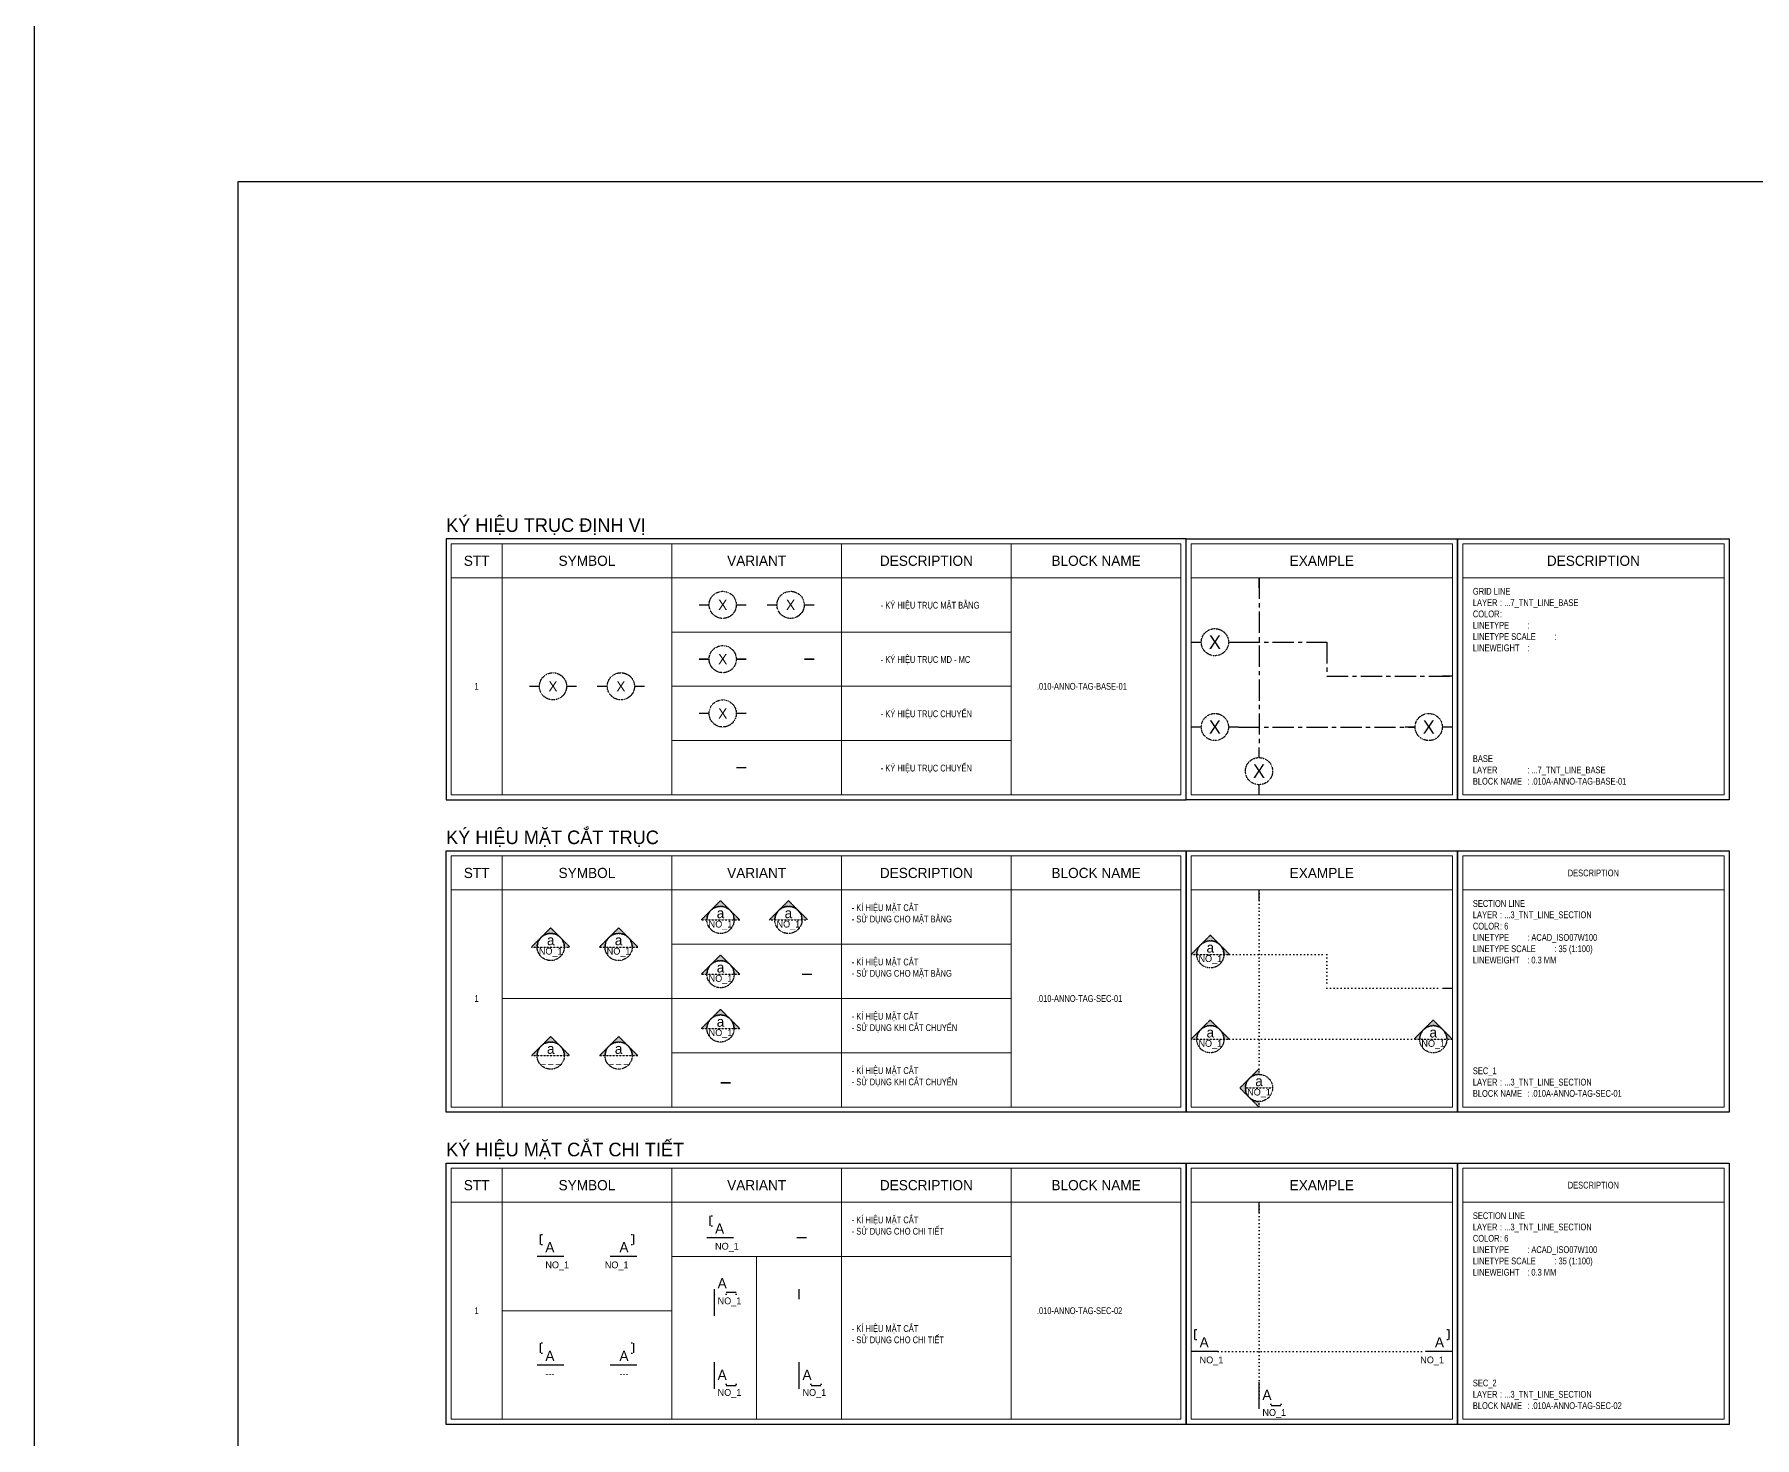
# Model space of a CAD drawing. Header units: millimetres. Extents: x 21129 to 2803301, y -510327 to 166837.
# Drawn here: x 218892 to 269570, y -336979 to -295629 of the extents above; entities that cross this region are included whole.
import ezdxf
from ezdxf.enums import TextEntityAlignment as Align

# ---------------------------------------------------------------- set-up
doc = ezdxf.new("R2010")
doc.units = ezdxf.units.MM
doc.linetypes.add('ACAD_ISO07W100', pattern=[3, 0, -3])
doc.linetypes.add('CENTER', pattern=[2, 1.25, -0.25, 0.25, -0.25])
for name, color, linetype in [('....01_TNT_A_DRAWING', 7, 'Continuous'), ('....06_TNT_A_SECTION-LINE', 6, 'ACAD_ISO07W100'), ('....07_TNT_A_BASE', 177, 'CENTER'), ('....20_TNT_N_TEXT', 9, 'Continuous'), ('....24_TNT_N_ANNOTATE', 14, 'Continuous')]:
    doc.layers.add(name, color=color, linetype=linetype)
doc.layers.add('....03_TNT_A_THIN', color=251, linetype='Continuous', lineweight=13, transparency=0.5)
doc.styles.add('.TNT_A_TXT_1_MAIN', font='')
doc.styles.add('.TNT_A_TXT_2_SUB', font='UNI Alter Gothic (H).ttf')
doc.styles.add('.TNT_A_TXT_3_NOTE', font='uromans.shx', dxfattribs={"width": 0.8})
doc.styles.get('.TNT_A_TXT_1_MAIN').set_extended_font_data('UNI HelvetIns (H)')

# ---------------------------------------------------------------- blocks, each defined once
blk = doc.blocks.new('.TNT_KHUNG LAYOUT_2')
at = {"color": 250}
blk.add_lwpolyline([(0, 327), (450, 327), (450, 0), (0, 0)], close=True, dxfattribs=at)
at = {"color": 14}
blk.add_lwpolyline([(15, 312), (435, 312), (435, 15), (15, 15)], close=True, dxfattribs=at)
blk = doc.blocks.new('*U514')
at = {"linetype": 'ByBlock'}
h = blk.add_hatch(color=14, dxfattribs=at)
edge = h.paths.add_edge_path()
edge.add_line((4, 0), (5.66, 0))
edge.add_line((5.66, 0), (0, 5.66))
edge.add_line((0, 5.66), (-5.66, 0))
edge.add_line((-5.66, 0), (-4, 0))
edge.add_arc((0, 0), 4, 0, 180, ccw=False)
h.dxf.unprotected_set("ltscale", 0)
h = blk.add_hatch(color=14, dxfattribs=at)
edge = h.paths.add_edge_path()
edge.add_line((24, 0), (25.67, 0))
edge.add_line((25.67, 0), (20.01, 5.66))
edge.add_line((20.01, 5.66), (14.35, 0))
edge.add_line((14.35, 0), (16, 0))
edge.add_arc((20, 0), 4, 0, 180, ccw=False)
h.dxf.unprotected_set("ltscale", 0)
at = {"color": 14, "linetype": 'ByBlock'}
for p, q in [((-4, 0), (4, 0)), ((16, 0), (24, 0))]:
    blk.add_line(p, q, dxfattribs=at).dxf.unprotected_set("ltscale", 0)
for points in [[(4, 0), (5.66, 0), (0, 5.66), (-5.66, 0), (-4, 0, -1)], [(24, 0), (25.67, 0), (20.01, 5.66), (14.35, 0), (16, 0, -1)]]:
    blk.add_lwpolyline(points, format="xyb", close=True, dxfattribs=at).dxf.unprotected_set("ltscale", 0)
for centre in [(0, 0), (20, 0)]:
    blk.add_circle(centre, 4, dxfattribs=at).dxf.unprotected_set("ltscale", 0)
at = {"color": 9, "style": '.TNT_A_TXT_2_SUB', "flags": 8}
for tag, height, p in [('SEC_1', 3, (0, 2)), ('SEC_2', 3, (20, 2)), ('NO_1', 2, (0, -1.5)), ('NO_2', 2, (20, -1.5))]:
    blk.add_attdef(tag, text='', height=height, dxfattribs=at).set_placement(p, align=Align.MIDDLE)
blk = doc.blocks.new('*U515')
at = {"linetype": 'ByBlock'}
h = blk.add_hatch(color=14, dxfattribs=at)
edge = h.paths.add_edge_path()
edge.add_line((4, 0), (5.66, 0))
edge.add_line((5.66, 0), (0, 5.66))
edge.add_line((0, 5.66), (-5.66, 0))
edge.add_line((-5.66, 0), (-4, 0))
edge.add_arc((0, 0), 4, 0, 180, ccw=False)
h.dxf.unprotected_set("ltscale", 0)
at = {"color": 14, "linetype": 'ByBlock'}
blk.add_line((-4, 0), (4, 0), dxfattribs=at).dxf.unprotected_set("ltscale", 0)
blk.add_lwpolyline([(4, 0), (5.66, 0), (0, 5.66), (-5.66, 0), (-4, 0, -1)], format="xyb", close=True, dxfattribs=at).dxf.unprotected_set("ltscale", 0)
at = {"color": 14, "linetype": 'ByBlock', "const_width": 0.4}
blk.add_lwpolyline([(24, 0), (27, 0)], dxfattribs=at).dxf.unprotected_set("ltscale", 0)
at = {"color": 14, "linetype": 'ByBlock'}
blk.add_circle((0, 0), 4, dxfattribs=at).dxf.unprotected_set("ltscale", 0)
at = {"color": 9, "style": '.TNT_A_TXT_2_SUB', "flags": 8}
for tag, height, p in [('SEC_1', 3, (0, 2)), ('NO_1', 2, (0, -1.5))]:
    blk.add_attdef(tag, text='', height=height, dxfattribs=at).set_placement(p, align=Align.MIDDLE)
blk = doc.blocks.new('*U516')
at = {"linetype": 'ByBlock'}
h = blk.add_hatch(color=14, dxfattribs=at)
edge = h.paths.add_edge_path()
edge.add_line((4, 0), (5.66, 0))
edge.add_line((5.66, 0), (0, 5.66))
edge.add_line((0, 5.66), (-5.66, 0))
edge.add_line((-5.66, 0), (-4, 0))
edge.add_arc((0, 0), 4, 0, 180, ccw=False)
h.dxf.unprotected_set("ltscale", 0)
at = {"color": 14, "linetype": 'ByBlock'}
blk.add_line((-4, 0), (4, 0), dxfattribs=at).dxf.unprotected_set("ltscale", 0)
blk.add_lwpolyline([(4, 0), (5.66, 0), (0, 5.66), (-5.66, 0), (-4, 0, -1)], format="xyb", close=True, dxfattribs=at).dxf.unprotected_set("ltscale", 0)
blk.add_circle((0, 0), 4, dxfattribs=at).dxf.unprotected_set("ltscale", 0)
at = {"color": 9, "style": '.TNT_A_TXT_2_SUB', "flags": 8}
for tag, height, p in [('SEC_1', 3, (0, 2)), ('NO_1', 2, (0, -1.5))]:
    blk.add_attdef(tag, text='', height=height, dxfattribs=at).set_placement(p, align=Align.MIDDLE)
blk = doc.blocks.new('*U517')
at = {"color": 14, "linetype": 'ByBlock', "const_width": 0.4}
blk.add_lwpolyline([(0, 0), (3, 0)], dxfattribs=at).dxf.unprotected_set("ltscale", 0)
blk = doc.blocks.new('*U521')
at = {"linetype": 'ByBlock'}
h = blk.add_hatch(color=14, dxfattribs=at)
edge = h.paths.add_edge_path()
edge.add_line((4, 0), (5.66, 0))
edge.add_line((5.66, 0), (0, 5.66))
edge.add_line((0, 5.66), (-5.66, 0))
edge.add_line((-5.66, 0), (-4, 0))
edge.add_arc((0, 0), 4, 0, 180, ccw=False)
h.dxf.unprotected_set("ltscale", 0)
h = blk.add_hatch(color=14, dxfattribs=at)
edge = h.paths.add_edge_path()
edge.add_line((69.68, 0), (71.35, 0))
edge.add_line((71.35, 0), (65.69, 5.66))
edge.add_line((65.69, 5.66), (60.03, 0))
edge.add_line((60.03, 0), (61.68, 0))
edge.add_arc((65.68, 0), 4, 0, 180, ccw=False)
h.dxf.unprotected_set("ltscale", 0)
at = {"color": 14, "linetype": 'ByBlock'}
for p, q in [((-4, 0), (4, 0)), ((61.68, 0), (69.68, 0))]:
    blk.add_line(p, q, dxfattribs=at).dxf.unprotected_set("ltscale", 0)
for points in [[(4, 0), (5.66, 0), (0, 5.66), (-5.66, 0), (-4, 0, -1)], [(69.68, 0), (71.35, 0), (65.69, 5.66), (60.03, 0), (61.68, 0, -1)]]:
    blk.add_lwpolyline(points, format="xyb", close=True, dxfattribs=at).dxf.unprotected_set("ltscale", 0)
for centre in [(0, 0), (65.68, 0)]:
    blk.add_circle(centre, 4, dxfattribs=at).dxf.unprotected_set("ltscale", 0)
at = {"color": 9, "style": '.TNT_A_TXT_2_SUB', "flags": 8}
for tag, height, p in [('SEC_1', 3, (0, 2)), ('SEC_2', 3, (65.68, 2)), ('NO_1', 2, (0, -1.5)), ('NO_2', 2, (65.68, -1.5))]:
    blk.add_attdef(tag, text='', height=height, dxfattribs=at).set_placement(p, align=Align.MIDDLE)
blk = doc.blocks.new('*U519')
at = {"linetype": 'ByBlock'}
h = blk.add_hatch(color=14, dxfattribs=at)
edge = h.paths.add_edge_path()
edge.add_line((4, 0), (5.66, 0))
edge.add_line((5.66, 0), (0, 5.66))
edge.add_line((0, 5.66), (-5.66, 0))
edge.add_line((-5.66, 0), (-4, 0))
edge.add_arc((0, 0), 4, 0, 180, ccw=False)
h.dxf.unprotected_set("ltscale", 0)
at = {"color": 14, "linetype": 'ByBlock'}
blk.add_line((-4, 0), (4, 0), dxfattribs=at).dxf.unprotected_set("ltscale", 0)
blk.add_lwpolyline([(4, 0), (5.66, 0), (0, 5.66), (-5.66, 0), (-4, 0, -1)], format="xyb", close=True, dxfattribs=at).dxf.unprotected_set("ltscale", 0)
blk.add_circle((0, 0), 4, dxfattribs=at).dxf.unprotected_set("ltscale", 0)
at = {"color": 9, "style": '.TNT_A_TXT_2_SUB', "flags": 8}
for tag, height, p in [('SEC_1', 3, (0, 2)), ('NO_1', 2, (0, -1.5))]:
    blk.add_attdef(tag, text='', height=height, dxfattribs=at).set_placement(p, align=Align.MIDDLE)
blk = doc.blocks.new('*U520')
at = {"color": 14, "linetype": 'ByBlock', "const_width": 0.4}
blk.add_lwpolyline([(0, 0), (3, 0)], dxfattribs=at).dxf.unprotected_set("ltscale", 0)
blk = doc.blocks.new('*U518')
at = {"linetype": 'ByBlock'}
h = blk.add_hatch(color=14, dxfattribs=at)
edge = h.paths.add_edge_path()
edge.add_line((0, 4), (0, 5.66))
edge.add_line((0, 5.66), (-5.66, 0))
edge.add_line((-5.66, 0), (0, -5.66))
edge.add_line((0, -5.66), (0, -4))
edge.add_arc((0, 0), 4, 90, 270, ccw=False)
h.dxf.unprotected_set("ltscale", 0)
at = {"color": 14, "linetype": 'ByBlock'}
blk.add_line((-4, 0), (4, 0), dxfattribs=at).dxf.unprotected_set("ltscale", 0)
at = {"color": 14, "linetype": 'ByBlock', "const_width": 0.4}
blk.add_lwpolyline([(0, 55.34), (0, 58.34)], dxfattribs=at).dxf.unprotected_set("ltscale", 0)
at = {"color": 14, "linetype": 'ByBlock'}
blk.add_lwpolyline([(0, 4), (0, 5.66), (-5.66, 0), (0, -5.66), (0, -4, -1)], format="xyb", close=True, dxfattribs=at).dxf.unprotected_set("ltscale", 0)
blk.add_circle((0, 0), 4, dxfattribs=at).dxf.unprotected_set("ltscale", 0)
at = {"color": 9, "style": '.TNT_A_TXT_2_SUB', "flags": 8}
for tag, height, p in [('SEC_1', 3, (0, 2)), ('NO_1', 2, (0, -1.5))]:
    blk.add_attdef(tag, text='', height=height, dxfattribs=at).set_placement(p, align=Align.MIDDLE)
blk = doc.blocks.new('*U510')
at = {"color": 14, "linetype": 'ByBlock', "const_width": 0.4}
for points in [[(0, 54), (0, 57)], [(0, 4), (0, 7)], [(0, -7), (0, -4)]]:
    blk.add_lwpolyline(points, dxfattribs=at).dxf.unprotected_set("ltscale", 0)
at = {"color": 14, "linetype": 'ByBlock'}
blk.add_circle((0, 0), 4, dxfattribs=at).dxf.unprotected_set("ltscale", 0)
at = {"color": 9, "style": '.TNT_A_TXT_2_SUB', "flags": 8}
blk.add_attdef('010_BASE_1', text='', height=4, dxfattribs=at).set_placement((0, 0), align=Align.MIDDLE_CENTER)
blk = doc.blocks.new('*U511')
at = {"color": 14, "linetype": 'ByBlock', "const_width": 0.4}
for points in [[(-7, 0), (-4, 0)], [(4, 0), (7, 0)], [(56, 0), (59, 0)], [(67, 0), (70, 0)]]:
    blk.add_lwpolyline(points, dxfattribs=at).dxf.unprotected_set("ltscale", 0)
at = {"color": 14, "linetype": 'ByBlock'}
for centre in [(0, 0), (63, 0)]:
    blk.add_circle(centre, 4, dxfattribs=at).dxf.unprotected_set("ltscale", 0)
at = {"color": 9, "style": '.TNT_A_TXT_2_SUB', "flags": 8}
for tag, p in [('010_BASE_1', (0, 0)), ('010_BASE_2', (63, 0))]:
    blk.add_attdef(tag, text='', height=4, dxfattribs=at).set_placement(p, align=Align.MIDDLE_CENTER)
blk = doc.blocks.new('*U512')
at = {"color": 14, "linetype": 'ByBlock', "const_width": 0.4}
for points in [[(-7, 0), (-4, 0)], [(4, 0), (7, 0)]]:
    blk.add_lwpolyline(points, dxfattribs=at).dxf.unprotected_set("ltscale", 0)
at = {"color": 14, "linetype": 'ByBlock'}
blk.add_circle((0, 0), 4, dxfattribs=at).dxf.unprotected_set("ltscale", 0)
at = {"color": 9, "style": '.TNT_A_TXT_2_SUB', "flags": 8}
blk.add_attdef('010_BASE_1', text='', height=4, dxfattribs=at).set_placement((0, 0), align=Align.MIDDLE_CENTER)
blk = doc.blocks.new('*U513')
at = {"color": 14, "linetype": 'ByBlock', "const_width": 0.4}
blk.add_lwpolyline([(4, 0), (7, 0)], dxfattribs=at).dxf.unprotected_set("ltscale", 0)
blk = doc.blocks.new('*U509')
at = {"color": 14, "linetype": 'ByBlock', "const_width": 0.4}
for points in [[(-7, 0), (-4, 0)], [(4, 0), (7, 0)], [(13, 0), (16, 0)], [(24, 0), (27, 0)]]:
    blk.add_lwpolyline(points, dxfattribs=at).dxf.unprotected_set("ltscale", 0)
at = {"color": 14, "linetype": 'ByBlock'}
for centre in [(0, 0), (20, 0)]:
    blk.add_circle(centre, 4, dxfattribs=at).dxf.unprotected_set("ltscale", 0)
at = {"color": 9, "style": '.TNT_A_TXT_2_SUB', "flags": 8}
for tag, p in [('BASE_1', (0, 0)), ('BASE_2', (20, 0))]:
    blk.add_attdef(tag, text='', height=3, dxfattribs=at).set_placement(p, align=Align.MIDDLE_CENTER)
blk = doc.blocks.new('*U505')
at = {"color": 14, "linetype": 'ByBlock', "const_width": 0.4}
blk.add_lwpolyline([(4, 0), (7, 0)], dxfattribs=at).dxf.unprotected_set("ltscale", 0)
blk = doc.blocks.new('*U507')
at = {"color": 14, "linetype": 'ByBlock', "const_width": 0.4}
for points in [[(-7, 0), (-4, 0)], [(4, 0), (7, 0)]]:
    blk.add_lwpolyline(points, dxfattribs=at).dxf.unprotected_set("ltscale", 0)
at = {"color": 14, "linetype": 'ByBlock'}
blk.add_circle((0, 0), 4, dxfattribs=at).dxf.unprotected_set("ltscale", 0)
at = {"color": 9, "style": '.TNT_A_TXT_2_SUB', "flags": 8}
blk.add_attdef('BASE_1', text='', height=3, dxfattribs=at).set_placement((0, 0), align=Align.MIDDLE_CENTER)
blk = doc.blocks.new('*U508')
at = {"color": 14, "linetype": 'ByBlock', "const_width": 0.4}
for points in [[(-7, 0), (-4, 0)], [(4, 0), (7, 0)], [(24, 0), (27, 0)]]:
    blk.add_lwpolyline(points, dxfattribs=at).dxf.unprotected_set("ltscale", 0)
at = {"color": 14, "linetype": 'ByBlock'}
blk.add_circle((0, 0), 4, dxfattribs=at).dxf.unprotected_set("ltscale", 0)
at = {"color": 9, "style": '.TNT_A_TXT_2_SUB', "flags": 8}
blk.add_attdef('BASE_1', text='', height=3, dxfattribs=at).set_placement((0, 0), align=Align.MIDDLE_CENTER)
blk = doc.blocks.new('*U506')
at = {"color": 14, "linetype": 'ByBlock', "const_width": 0.4}
for points in [[(-7, 0), (-4, 0)], [(4, 0), (7, 0)], [(13, 0), (16, 0)], [(24, 0), (27, 0)]]:
    blk.add_lwpolyline(points, dxfattribs=at).dxf.unprotected_set("ltscale", 0)
at = {"color": 14, "linetype": 'ByBlock'}
for centre in [(0, 0), (20, 0)]:
    blk.add_circle(centre, 4, dxfattribs=at).dxf.unprotected_set("ltscale", 0)
at = {"color": 9, "style": '.TNT_A_TXT_2_SUB', "flags": 8}
for tag, p in [('BASE_1', (0, 0)), ('BASE_2', (20, 0))]:
    blk.add_attdef(tag, text='', height=3, dxfattribs=at).set_placement(p, align=Align.MIDDLE_CENTER)
blk = doc.blocks.new('*U525')
at = {"color": 14, "linetype": 'ByBlock'}
blk.add_line((0, 6.5), (0, -1.5), dxfattribs=at)
at = {"color": 14, "linetype": 'ByBlock', "const_width": 0.4}
for points in [[(-0.5, 6.5), (-0.5, 3.5)], [(-1.5, 0), (6.5, 0)]]:
    blk.add_lwpolyline(points, dxfattribs=at)
at = {"color": 14, "const_width": 0.4}
blk.add_lwpolyline([(25, 0), (28, 0)], dxfattribs=at)
at = {"color": 9, "style": '.TNT_A_TXT_2_SUB', "flags": 8}
blk.add_attdef('SEC_1', text='', height=3, dxfattribs=at).set_placement((1, 0.3), align=Align.BOTTOM_LEFT)
blk.add_attdef('NO_1', text='', height=2, dxfattribs=at).set_placement((1, -1.5), align=Align.TOP_LEFT)
blk = doc.blocks.new('*U523')
at = {"color": 14}
for p, q in [((6.5, 26.5), (-1.5, 26.5)), ((6.5, 0), (-1.5, 0))]:
    blk.add_line(p, q, dxfattribs=at)
at = {"color": 14, "const_width": 0.4}
for points in [[(0, 28), (0, 20)], [(6.5, 27), (3.5, 27)], [(0, -1.5), (0, 6.5)], [(6.5, -0.5), (3.5, -0.5)]]:
    blk.add_lwpolyline(points, dxfattribs=at)
at = {"color": 9, "flags": 8}
blk.add_attdef('SEC_3', text='', height=3, dxfattribs=at).set_placement((1, 27.3), align=Align.BOTTOM_LEFT)
blk.add_attdef('NO_3', text='', height=2, dxfattribs=at).set_placement((1, 25.5), align=Align.TOP_LEFT)
at = {"color": 9, "style": '.TNT_A_TXT_2_SUB', "flags": 8}
blk.add_attdef('SEC_1', text='', height=3, dxfattribs=at).set_placement((1, 0.3), align=Align.BOTTOM_LEFT)
blk.add_attdef('NO_1', text='', height=2, dxfattribs=at).set_placement((1, -1.5), align=Align.TOP_LEFT)
blk = doc.blocks.new('*U522')
at = {"color": 14, "linetype": 'ByBlock'}
for p, q in [((0, 6.5), (0, -1.5)), ((26.5, 6.5), (26.5, -1.5))]:
    blk.add_line(p, q, dxfattribs=at)
at = {"color": 14, "linetype": 'ByBlock', "const_width": 0.4}
for points in [[(-0.5, 6.5), (-0.5, 3.5)], [(27, 6.5), (27, 3.5)], [(-1.5, 0), (6.5, 0)], [(28, 0), (20, 0)]]:
    blk.add_lwpolyline(points, dxfattribs=at)
at = {"color": 9, "style": '.TNT_A_TXT_2_SUB', "flags": 8}
blk.add_attdef('SEC_1', text='', height=3, dxfattribs=at).set_placement((1, 0.3), align=Align.BOTTOM_LEFT)
blk.add_attdef('SEC_2', text='', height=3, dxfattribs=at).set_placement((25.5, 0.3), align=Align.BOTTOM_RIGHT)
blk.add_attdef('NO_1', text='', height=2, dxfattribs=at).set_placement((1, -1.5), align=Align.TOP_LEFT)
blk.add_attdef('NO_2', text='', height=2, dxfattribs=at).set_placement((25.5, -1.5), align=Align.TOP_RIGHT)
blk = doc.blocks.new('*U524')
at = {"color": 14}
blk.add_line((6.5, 0), (-1.5, 0), dxfattribs=at)
at = {"color": 14, "const_width": 0.4}
for points in [[(0, 25), (0, 28)], [(0, -1.5), (0, 6.5)], [(6.5, -0.5), (3.5, -0.5)]]:
    blk.add_lwpolyline(points, dxfattribs=at)
at = {"color": 9, "style": '.TNT_A_TXT_2_SUB', "flags": 8}
blk.add_attdef('SEC_1', text='', height=3, dxfattribs=at).set_placement((1, 0.3), align=Align.BOTTOM_LEFT)
blk.add_attdef('NO_1', text='', height=2, dxfattribs=at).set_placement((1, -1.5), align=Align.TOP_LEFT)
blk = doc.blocks.new('*U526')
at = {"color": 14}
blk.add_line((6.5, 0), (-1.5, 0), dxfattribs=at)
at = {"color": 14, "const_width": 0.4}
for points in [[(0, 56.5), (0, 59.5)], [(0, -1.5), (0, 6.5)], [(6.5, -0.5), (3.5, -0.5)]]:
    blk.add_lwpolyline(points, dxfattribs=at)
at = {"color": 9, "style": '.TNT_A_TXT_2_SUB', "flags": 8}
blk.add_attdef('SEC_1', text='', height=3, dxfattribs=at).set_placement((1, 0.3), align=Align.BOTTOM_LEFT)
blk.add_attdef('NO_1', text='', height=2, dxfattribs=at).set_placement((1, -1.5), align=Align.TOP_LEFT)
blk = doc.blocks.new('*U527')
at = {"color": 14, "linetype": 'ByBlock'}
for p, q in [((0, 6.5), (0, -1.5)), ((74, 6.5), (74, -1.5))]:
    blk.add_line(p, q, dxfattribs=at)
at = {"color": 14, "linetype": 'ByBlock', "const_width": 0.4}
for points in [[(-0.5, 6.5), (-0.5, 3.5)], [(74.5, 6.5), (74.5, 3.5)], [(-1.5, 0), (6.5, 0)], [(75.5, 0), (67.5, 0)]]:
    blk.add_lwpolyline(points, dxfattribs=at)
at = {"color": 9, "style": '.TNT_A_TXT_2_SUB', "flags": 8}
blk.add_attdef('SEC_1', text='', height=3, dxfattribs=at).set_placement((1, 0.3), align=Align.BOTTOM_LEFT)
blk.add_attdef('SEC_2', text='', height=3, dxfattribs=at).set_placement((73, 0.3), align=Align.BOTTOM_RIGHT)
blk.add_attdef('NO_1', text='', height=2, dxfattribs=at).set_placement((1, -1.5), align=Align.TOP_LEFT)
blk.add_attdef('NO_2', text='', height=2, dxfattribs=at).set_placement((73, -1.5), align=Align.TOP_RIGHT)

msp = doc.modelspace()

# ---------------------------------------------------------------- linework, layer by layer
at = {"layer": '....03_TNT_A_THIN'}
for p, q in [((232670.4, -310639.5), (232670.4, -318039.5)), ((237670.4, -310639.5), (237670.4, -318039.5)), ((242670.4, -310639.5), (242670.4, -318039.5)), ((247670.4, -310639.5), (247670.4, -318039.5)), ((231170.4, -311639.5), (252670.4, -311639.5)), ((252970.4, -311639.5), (260670.4, -311639.5)), ((260970.4, -311639.5), (268670.4, -311639.5)), ((237670.4, -313239.5), (247670.4, -313239.5)), ((237670.4, -314839.5), (247670.4, -314839.5)), ((237670.4, -316439.5), (247670.4, -316439.5)), ((232670.4, -319839.5), (232670.4, -327239.5)), ((237670.4, -319839.5), (237670.4, -327239.5)), ((242670.4, -319839.5), (242670.4, -327239.5)), ((247670.4, -319839.5), (247670.4, -327239.5)), ((231170.4, -320839.5), (252670.4, -320839.5)), ((252970.4, -320839.5), (260670.4, -320839.5)), ((252970.4, -320839.5), (260670.4, -320839.5)), ((260970.4, -320839.5), (268670.4, -320839.5)), ((237670.4, -322439.5), (247670.4, -322439.5)), ((232670.4, -324039.5), (247670.4, -324039.5)), ((237670.4, -325639.5), (247670.4, -325639.5)), ((232670.4, -329039.5), (232670.4, -336439.5)), ((237670.4, -329039.5), (237670.4, -336439.5)), ((242670.4, -329039.5), (242670.4, -336439.5)), ((247670.4, -329039.5), (247670.4, -336439.5)), ((231170.4, -330039.5), (252670.4, -330039.5)), ((252970.4, -330039.5), (260670.4, -330039.5)), ((260970.4, -330039.5), (268670.4, -330039.5)), ((237670.4, -331639.5), (247670.4, -331639.5)), ((240170.4, -331639.5), (240170.4, -336439.5)), ((232670.4, -333239.5), (237670.4, -333239.5))]:
    msp.add_line(p, q, dxfattribs=at)
for points in [[(231170.4, -310639.5), (252670.4, -310639.5), (252670.4, -318039.5), (231170.4, -318039.5)], [(252970.4, -310639.5), (260670.4, -310639.5), (260670.4, -318039.5), (252970.4, -318039.5)], [(260970.4, -310639.5), (268670.4, -310639.5), (268670.4, -318039.5), (260970.4, -318039.5)], [(231170.4, -319839.5), (252670.4, -319839.5), (252670.4, -327239.5), (231170.4, -327239.5)], [(252970.4, -319839.5), (260670.4, -319839.5), (260670.4, -327239.5), (252970.4, -327239.5)], [(260970.4, -319839.5), (268670.4, -319839.5), (268670.4, -327239.5), (260970.4, -327239.5)], [(231170.4, -329039.5), (252670.4, -329039.5), (252670.4, -336439.5), (231170.4, -336439.5)], [(252970.4, -329039.5), (260670.4, -329039.5), (260670.4, -336439.5), (252970.4, -336439.5)], [(260970.4, -329039.5), (268670.4, -329039.5), (268670.4, -336439.5), (260970.4, -336439.5)]]:
    msp.add_lwpolyline(points, close=True, dxfattribs=at)
at = {"layer": '....06_TNT_A_SECTION-LINE', "ltscale": 35}
for p, q in [((254970.4, -320839.5), (254970.4, -326109.5)), ((254100.4, -322739.5), (256970.4, -322739.5)), ((256970.4, -322739.5), (256970.4, -323739.5)), ((256970.4, -323739.5), (260370.4, -323739.5)), ((254100.4, -325239.5), (259570.4, -325239.5)), ((254970.4, -330039.5), (254970.4, -335989.5)), ((253770.4, -334439.5), (259870.4, -334439.5))]:
    msp.add_line(p, q, dxfattribs=at)
at = {"layer": '....07_TNT_A_BASE', "ltscale": 500}
for p, q in [((254970.4, -311639.5), (254970.4, -316639.5)), ((254370.4, -313539.5), (256970.4, -313539.5)), ((256970.4, -313539.5), (256970.4, -314539.5)), ((256970.4, -314539.5), (260670.4, -314539.5)), ((254370.4, -316039.5), (259570.4, -316039.5))]:
    msp.add_line(p, q, dxfattribs=at)
at = {"layer": '....24_TNT_N_ANNOTATE'}
for points in [[(252820.4, -310489.5), (231020.4, -310489.5), (231020.4, -318189.5), (252820.4, -318189.5)], [(252820.4, -310489.5), (260820.4, -310489.5), (260820.4, -318189.5), (252820.4, -318189.5)], [(260820.4, -310489.5), (268820.4, -310489.5), (268820.4, -318189.5), (260820.4, -318189.5)], [(231020.4, -319689.5), (252820.4, -319689.5), (252820.4, -327389.5), (231020.4, -327389.5)], [(252820.4, -319689.5), (260820.4, -319689.5), (260820.4, -327389.5), (252820.4, -327389.5)], [(260820.4, -319689.5), (268820.4, -319689.5), (268820.4, -327389.5), (260820.4, -327389.5)], [(231020.4, -328889.5), (252820.4, -328889.5), (252820.4, -336589.5), (231020.4, -336589.5)], [(252820.4, -328889.5), (260820.4, -328889.5), (260820.4, -336589.5), (252820.4, -336589.5)], [(260820.4, -328889.5), (268820.4, -328889.5), (268820.4, -336589.5), (260820.4, -336589.5)]]:
    msp.add_lwpolyline(points, close=True, dxfattribs=at)

# ---------------------------------------------------------------- block references
at = {"layer": '....01_TNT_A_DRAWING', "xscale": 400, "yscale": 400, "zscale": 400}
msp.add_blockref('.TNT_KHUNG LAYOUT_2', (218892.4, -424762.9), dxfattribs=at)
at = {"layer": '....06_TNT_A_SECTION-LINE', "ltscale": 35}
ref = msp.add_blockref('*U514', (239105.4, -321724.5), dxfattribs=dict(at, xscale=100, yscale=100, zscale=100))
ref.add_attrib('SEC_1', 'a', dxfattribs={"layer": '0', "color": 9, "height": 300, "style": '.TNT_A_TXT_2_SUB'}).set_placement((239105.4, -321524.4), align=Align.MIDDLE)
ref.add_attrib('NO_1', 'NO_1', dxfattribs={"layer": '0', "color": 9, "height": 200, "style": '.TNT_A_TXT_2_SUB'}).set_placement((239105.4, -321874.6), align=Align.MIDDLE)
ref.add_attrib('SEC_2', 'a', dxfattribs={"layer": '0', "color": 9, "height": 300, "style": '.TNT_A_TXT_2_SUB'}).set_placement((241105.4, -321524.4), align=Align.MIDDLE)
ref.add_attrib('NO_2', 'NO_1', dxfattribs={"layer": '0', "color": 9, "height": 200, "style": '.TNT_A_TXT_2_SUB'}).set_placement((241105.4, -321874.6), align=Align.MIDDLE)
ref = msp.add_blockref('*U518', (254970.4, -326674.5), dxfattribs=dict(at, xscale=100, yscale=100, zscale=100))
ref.add_attrib('SEC_1', 'a', dxfattribs={"layer": '0', "color": 9, "height": 300, "style": '.TNT_A_TXT_2_SUB'}).set_placement((254970.4, -326474.4), align=Align.MIDDLE)
ref.add_attrib('NO_1', 'NO_1', dxfattribs={"layer": '0', "color": 9, "height": 200, "style": '.TNT_A_TXT_2_SUB'}).set_placement((254970.4, -326824.6), align=Align.MIDDLE)
ref = msp.add_blockref('*U514', (234103.2, -322522.4), dxfattribs=dict(at, xscale=100, yscale=100, zscale=100))
ref.add_attrib('SEC_1', 'a', dxfattribs={"layer": '0', "color": 9, "height": 300, "style": '.TNT_A_TXT_2_SUB'}).set_placement((234103.2, -322322.3), align=Align.MIDDLE)
ref.add_attrib('NO_1', 'NO_1', dxfattribs={"layer": '0', "color": 9, "height": 200, "style": '.TNT_A_TXT_2_SUB'}).set_placement((234103.2, -322672.4), align=Align.MIDDLE)
ref.add_attrib('SEC_2', 'a', dxfattribs={"layer": '0', "color": 9, "height": 300, "style": '.TNT_A_TXT_2_SUB'}).set_placement((236103.2, -322322.3), align=Align.MIDDLE)
ref.add_attrib('NO_2', 'NO_1', dxfattribs={"layer": '0', "color": 9, "height": 200, "style": '.TNT_A_TXT_2_SUB'}).set_placement((236103.2, -322672.4), align=Align.MIDDLE)
ref = msp.add_blockref('*U519', (253535.4, -322739.5), dxfattribs=dict(at, xscale=100, yscale=100, zscale=100))
ref.add_attrib('SEC_1', 'a', dxfattribs={"layer": '0', "color": 9, "height": 300, "style": '.TNT_A_TXT_2_SUB'}).set_placement((253535.4, -322539.4), align=Align.MIDDLE)
ref.add_attrib('NO_1', 'NO_1', dxfattribs={"layer": '0', "color": 9, "height": 200, "style": '.TNT_A_TXT_2_SUB'}).set_placement((253535.4, -322889.6), align=Align.MIDDLE)
ref = msp.add_blockref('*U515', (239105.4, -323324.5), dxfattribs=dict(at, xscale=100, yscale=100, zscale=100))
ref.add_attrib('SEC_1', 'a', dxfattribs={"layer": '0', "color": 9, "height": 300, "style": '.TNT_A_TXT_2_SUB'}).set_placement((239105.4, -323124.4), align=Align.MIDDLE)
ref.add_attrib('NO_1', 'NO_1', dxfattribs={"layer": '0', "color": 9, "height": 200, "style": '.TNT_A_TXT_2_SUB'}).set_placement((239105.4, -323474.6), align=Align.MIDDLE)
ref = msp.add_blockref('*U516', (239105.4, -324924.5), dxfattribs=dict(at, xscale=100, yscale=100, zscale=100))
ref.add_attrib('SEC_1', 'a', dxfattribs={"layer": '0', "color": 9, "height": 300, "style": '.TNT_A_TXT_2_SUB'}).set_placement((239105.4, -324724.4), align=Align.MIDDLE)
ref.add_attrib('NO_1', 'NO_1', dxfattribs={"layer": '0', "color": 9, "height": 200, "style": '.TNT_A_TXT_2_SUB'}).set_placement((239105.4, -325074.6), align=Align.MIDDLE)
ref = msp.add_blockref('*U521', (253535.4, -325239.5), dxfattribs=dict(at, xscale=100, yscale=100, zscale=100))
ref.add_attrib('SEC_1', 'a', dxfattribs={"layer": '0', "color": 9, "height": 300, "style": '.TNT_A_TXT_2_SUB'}).set_placement((253535.4, -325039.4), align=Align.MIDDLE)
ref.add_attrib('NO_1', 'NO_1', dxfattribs={"layer": '0', "color": 9, "height": 200, "style": '.TNT_A_TXT_2_SUB'}).set_placement((253535.4, -325389.6), align=Align.MIDDLE)
ref.add_attrib('SEC_2', 'a', dxfattribs={"layer": '0', "color": 9, "height": 300, "style": '.TNT_A_TXT_2_SUB'}).set_placement((260103.3, -325039.4), align=Align.MIDDLE)
ref.add_attrib('NO_2', 'NO_1', dxfattribs={"layer": '0', "color": 9, "height": 200, "style": '.TNT_A_TXT_2_SUB'}).set_placement((260103.3, -325389.6), align=Align.MIDDLE)
ref = msp.add_blockref('*U514', (234103.2, -325722.4), dxfattribs=dict(at, xscale=100, yscale=100, zscale=100))
ref.add_attrib('SEC_1', 'a', dxfattribs={"layer": '0', "color": 9, "height": 300, "style": '.TNT_A_TXT_2_SUB'}).set_placement((234103.2, -325522.3), align=Align.MIDDLE)
ref.add_attrib('NO_1', '_ _ _', dxfattribs={"layer": '0', "color": 9, "height": 200, "style": '.TNT_A_TXT_2_SUB'}).set_placement((234103.2, -325872.4), align=Align.MIDDLE)
ref.add_attrib('SEC_2', 'a', dxfattribs={"layer": '0', "color": 9, "height": 300, "style": '.TNT_A_TXT_2_SUB'}).set_placement((236103.2, -325522.3), align=Align.MIDDLE)
ref.add_attrib('NO_2', '_ _ _', dxfattribs={"layer": '0', "color": 9, "height": 200, "style": '.TNT_A_TXT_2_SUB'}).set_placement((236103.2, -325872.4), align=Align.MIDDLE)
at = {"layer": '....06_TNT_A_SECTION-LINE', "ltscale": 35, "xscale": 100, "yscale": 100, "zscale": 100}
msp.add_blockref('*U517', (239105.4, -326524.5), dxfattribs=at)
at = {"layer": '....06_TNT_A_SECTION-LINE', "ltscale": 35}
ref = msp.add_blockref('*U525', (238845.4, -331089.5), dxfattribs=dict(at, xscale=100, yscale=100, zscale=100))
ref.add_attrib('SEC_1', 'A', dxfattribs={"layer": '0', "color": 9, "height": 300, "style": '.TNT_A_TXT_2_SUB'}).set_placement((238945.4, -331059.5), align=Align.BOTTOM_LEFT)
ref.add_attrib('NO_1', 'NO_1', dxfattribs={"layer": '0', "color": 9, "height": 200, "style": '.TNT_A_TXT_2_SUB'}).set_placement((238945.4, -331239.5), align=Align.TOP_LEFT)
ref = msp.add_blockref('*U526', (254970.4, -335989.5), dxfattribs=dict(at, xscale=100, yscale=100, zscale=100))
ref.add_attrib('SEC_1', 'A', dxfattribs={"layer": '0', "color": 9, "height": 300, "style": '.TNT_A_TXT_2_SUB'}).set_placement((255070.4, -335959.5), align=Align.BOTTOM_LEFT)
ref.add_attrib('NO_1', 'NO_1', dxfattribs={"layer": '0', "color": 9, "height": 200, "style": '.TNT_A_TXT_2_SUB'}).set_placement((255070.4, -336139.5), align=Align.TOP_LEFT)
ref = msp.add_blockref('*U522', (233845.4, -331639.5), dxfattribs=dict(at, xscale=100, yscale=100, zscale=100))
ref.add_attrib('SEC_1', 'A', dxfattribs={"layer": '0', "color": 9, "height": 300, "style": '.TNT_A_TXT_2_SUB'}).set_placement((233945.4, -331609.5), align=Align.BOTTOM_LEFT)
ref.add_attrib('NO_1', 'NO_1', dxfattribs={"layer": '0', "color": 9, "height": 200, "style": '.TNT_A_TXT_2_SUB'}).set_placement((233945.4, -331789.5), align=Align.TOP_LEFT)
ref.add_attrib('SEC_2', 'A', dxfattribs={"layer": '0', "color": 9, "height": 300, "style": '.TNT_A_TXT_2_SUB'}).set_placement((236395.4, -331609.5), align=Align.BOTTOM_RIGHT)
ref.add_attrib('NO_2', 'NO_1', dxfattribs={"layer": '0', "color": 9, "height": 200, "style": '.TNT_A_TXT_2_SUB'}).set_placement((236395.4, -331789.5), align=Align.TOP_RIGHT)
ref = msp.add_blockref('*U523', (238920.4, -335399.5), dxfattribs=dict(at, xscale=100, yscale=100, zscale=100))
ref.add_attrib('SEC_1', 'A', dxfattribs={"layer": '0', "color": 9, "height": 300, "style": '.TNT_A_TXT_2_SUB'}).set_placement((239020.4, -335369.5), align=Align.BOTTOM_LEFT)
ref.add_attrib('NO_1', 'NO_1', dxfattribs={"layer": '0', "color": 9, "height": 200, "style": '.TNT_A_TXT_2_SUB'}).set_placement((239020.4, -335549.5), align=Align.TOP_LEFT)
ref.add_attrib('SEC_3', 'A', dxfattribs={"layer": '0', "color": 9, "height": 300}).set_placement((239020.4, -332669.5), align=Align.BOTTOM_LEFT)
ref.add_attrib('NO_3', 'NO_1', dxfattribs={"layer": '0', "color": 9, "height": 200}).set_placement((239020.4, -332849.5), align=Align.TOP_LEFT)
ref = msp.add_blockref('*U524', (241420.4, -335399.5), dxfattribs=dict(at, xscale=100, yscale=100, zscale=100))
ref.add_attrib('SEC_1', 'A', dxfattribs={"layer": '0', "color": 9, "height": 300, "style": '.TNT_A_TXT_2_SUB'}).set_placement((241520.4, -335369.5), align=Align.BOTTOM_LEFT)
ref.add_attrib('NO_1', 'NO_1', dxfattribs={"layer": '0', "color": 9, "height": 200, "style": '.TNT_A_TXT_2_SUB'}).set_placement((241520.4, -335549.5), align=Align.TOP_LEFT)
ref = msp.add_blockref('*U527', (253120.4, -334439.5), dxfattribs=dict(at, xscale=100, yscale=100, zscale=100))
ref.add_attrib('SEC_1', 'A', dxfattribs={"layer": '0', "color": 9, "height": 300, "style": '.TNT_A_TXT_2_SUB'}).set_placement((253220.4, -334409.5), align=Align.BOTTOM_LEFT)
ref.add_attrib('NO_1', 'NO_1', dxfattribs={"layer": '0', "color": 9, "height": 200, "style": '.TNT_A_TXT_2_SUB'}).set_placement((253220.4, -334589.5), align=Align.TOP_LEFT)
ref.add_attrib('SEC_2', 'A', dxfattribs={"layer": '0', "color": 9, "height": 300, "style": '.TNT_A_TXT_2_SUB'}).set_placement((260420.1, -334409.5), align=Align.BOTTOM_RIGHT)
ref.add_attrib('NO_2', 'NO_1', dxfattribs={"layer": '0', "color": 9, "height": 200, "style": '.TNT_A_TXT_2_SUB'}).set_placement((260420.1, -334589.5), align=Align.TOP_RIGHT)
ref = msp.add_blockref('*U522', (233845.4, -334839.5), dxfattribs=dict(at, xscale=100, yscale=100, zscale=100))
ref.add_attrib('SEC_1', 'A', dxfattribs={"layer": '0', "color": 9, "height": 300, "style": '.TNT_A_TXT_2_SUB'}).set_placement((233945.4, -334809.5), align=Align.BOTTOM_LEFT)
ref.add_attrib('NO_1', '---', dxfattribs={"layer": '0', "color": 9, "height": 200, "style": '.TNT_A_TXT_2_SUB'}).set_placement((233945.4, -334989.5), align=Align.TOP_LEFT)
ref.add_attrib('SEC_2', 'A', dxfattribs={"layer": '0', "color": 9, "height": 300, "style": '.TNT_A_TXT_2_SUB'}).set_placement((236395.4, -334809.5), align=Align.BOTTOM_RIGHT)
ref.add_attrib('NO_2', '---', dxfattribs={"layer": '0', "color": 9, "height": 200, "style": '.TNT_A_TXT_2_SUB'}).set_placement((236395.4, -334989.5), align=Align.TOP_RIGHT)
at = {"layer": '....07_TNT_A_BASE', "ltscale": 500}
ref = msp.add_blockref('*U510', (254970.4, -317339.5), dxfattribs=dict(at, xscale=100, yscale=100, zscale=100))
ref.add_attrib('010_BASE_1', 'X', dxfattribs={"layer": '0', "color": 9, "height": 400, "style": '.TNT_A_TXT_2_SUB'}).set_placement((254970.4, -317339.5), align=Align.MIDDLE_CENTER)
ref = msp.add_blockref('*U506', (239170.4, -312439.5), dxfattribs=dict(at, xscale=100, yscale=100, zscale=100))
ref.add_attrib('BASE_1', 'X', dxfattribs={"layer": '0', "color": 9, "height": 300, "style": '.TNT_A_TXT_2_SUB'}).set_placement((239170.4, -312439.5), align=Align.MIDDLE_CENTER)
ref.add_attrib('BASE_2', 'X', dxfattribs={"layer": '0', "color": 9, "height": 300, "style": '.TNT_A_TXT_2_SUB'}).set_placement((241170.4, -312439.5), align=Align.MIDDLE_CENTER)
ref = msp.add_blockref('*U512', (253670.4, -313539.5), dxfattribs=dict(at, xscale=100, yscale=100, zscale=100))
ref.add_attrib('010_BASE_1', 'X', dxfattribs={"layer": '0', "color": 9, "height": 400, "style": '.TNT_A_TXT_2_SUB'}).set_placement((253670.4, -313539.5), align=Align.MIDDLE_CENTER)
ref = msp.add_blockref('*U508', (239170.4, -314039.5), dxfattribs=dict(at, xscale=100, yscale=100, zscale=100))
ref.add_attrib('BASE_1', 'X', dxfattribs={"layer": '0', "color": 9, "height": 300, "style": '.TNT_A_TXT_2_SUB'}).set_placement((239170.4, -314039.5), align=Align.MIDDLE_CENTER)
ref = msp.add_blockref('*U509', (234170.4, -314839.5), dxfattribs=dict(at, xscale=100, yscale=100, zscale=100))
ref.add_attrib('BASE_1', 'X', dxfattribs={"layer": '0', "color": 9, "height": 300, "style": '.TNT_A_TXT_2_SUB'}).set_placement((234170.4, -314839.5), align=Align.MIDDLE_CENTER)
ref.add_attrib('BASE_2', 'X', dxfattribs={"layer": '0', "color": 9, "height": 300, "style": '.TNT_A_TXT_2_SUB'}).set_placement((236170.4, -314839.5), align=Align.MIDDLE_CENTER)
at = {"layer": '....07_TNT_A_BASE', "ltscale": 500, "xscale": 100, "yscale": 100, "zscale": 100}
for name, p in [('*U513', (259970.4, -314539.5)), ('*U505', (239170.4, -317239.5))]:
    msp.add_blockref(name, p, dxfattribs=at)
at = {"layer": '....07_TNT_A_BASE', "ltscale": 500}
ref = msp.add_blockref('*U507', (239170.4, -315639.5), dxfattribs=dict(at, xscale=100, yscale=100, zscale=100))
ref.add_attrib('BASE_1', 'X', dxfattribs={"layer": '0', "color": 9, "height": 300, "style": '.TNT_A_TXT_2_SUB'}).set_placement((239170.4, -315639.5), align=Align.MIDDLE_CENTER)
ref = msp.add_blockref('*U511', (253670.4, -316039.5), dxfattribs=dict(at, xscale=100, yscale=100, zscale=100))
ref.add_attrib('010_BASE_2', 'X', dxfattribs={"layer": '0', "color": 9, "height": 400, "style": '.TNT_A_TXT_2_SUB'}).set_placement((259970.4, -316039.5), align=Align.MIDDLE_CENTER)
ref.add_attrib('010_BASE_1', 'X', dxfattribs={"layer": '0', "color": 9, "height": 400, "style": '.TNT_A_TXT_2_SUB'}).set_placement((253670.4, -316039.5), align=Align.MIDDLE_CENTER)
at = {"layer": '....24_TNT_N_ANNOTATE', "xscale": 100, "yscale": 100, "zscale": 100}
msp.add_blockref('*U520', (260370.4, -323739.5), dxfattribs=at)

# ---------------------------------------------------------------- texts
at = {"layer": '....20_TNT_N_TEXT', "style": '.TNT_A_TXT_1_MAIN'}
for s, p in [('KÝ HIỆU TRỤC ĐỊNH VỊ', (231020.4, -310289.5)), ('KÝ HIỆU MẶT CẮT TRỤC', (231020.4, -319489.5)), ('KÝ HIỆU MẶT CẮT CHI TIẾT', (231020.4, -328689.5))]:
    msp.add_text(s, height=400, dxfattribs=at).set_placement(p)
at = {"layer": '....20_TNT_N_TEXT', "style": '.TNT_A_TXT_2_SUB'}
for s, p in [('STT', (231920.4, -311139.5)), ('SYMBOL', (235170.4, -311139.5)), ('VARIANT', (240170.4, -311139.5)), ('DESCRIPTION', (245170.4, -311139.5)), ('BLOCK NAME', (250170.4, -311139.5)), ('EXAMPLE', (256820.4, -311139.5)), ('DESCRIPTION', (264820.4, -311139.5)), ('STT', (231920.4, -320339.5)), ('SYMBOL', (235170.4, -320339.5)), ('VARIANT', (240170.4, -320339.5)), ('DESCRIPTION', (245170.4, -320339.5)), ('BLOCK NAME', (250170.4, -320339.5)), ('EXAMPLE', (256820.4, -320339.5)), ('STT', (231920.4, -329539.5)), ('SYMBOL', (235170.4, -329539.5)), ('VARIANT', (240170.4, -329539.5)), ('DESCRIPTION', (245170.4, -329539.5)), ('BLOCK NAME', (250170.4, -329539.5)), ('EXAMPLE', (256820.4, -329539.5))]:
    msp.add_text(s, height=300, dxfattribs=at).set_placement(p, align=Align.MIDDLE)
at = {"layer": '....20_TNT_N_TEXT', "style": '.TNT_A_TXT_3_NOTE', "width": 0.8}
for s, p in [('- KÝ HIỆU TRỤC MẶT BẰNG', (243825.4, -312549.5)), ('- KÝ HIỆU TRỤC MD - MC', (243825.4, -314149.5)), ('.010-ANNO-TAG-BASE-01', (248425.4, -314939.5)), ('- KÝ HIỆU TRỤC CHUYỂN', (243825.4, -315749.5)), ('- KÝ HIỆU TRỤC CHUYỂN', (243825.4, -317349.5)), ('.010-ANNO-TAG-SEC-01', (248425.4, -324139.5)), ('.010-ANNO-TAG-SEC-02', (248425.4, -333339.5))]:
    msp.add_text(s, height=200, dxfattribs=at).set_placement(p)
for s, p in [('1', (231920.4, -314839.5)), ('DESCRIPTION', (264820.4, -320339.5)), ('1', (231920.4, -324039.5)), ('DESCRIPTION', (264820.4, -329539.5)), ('1', (231920.4, -333239.5))]:
    msp.add_text(s, height=200, dxfattribs=at).set_placement(p, align=Align.MIDDLE)
at = {"layer": '....20_TNT_N_TEXT', "char_height": 200, "style": '.TNT_A_TXT_3_NOTE'}
for s, insert, width, attachment_point in [('\\A1;\\pxi-12,l12,sm1;GRID LINE\\PLAYER^I: ...7_TNT_LINE_BASE\\PCOLOR^I: \\PLINETYPE^I:\\PLINETYPE SCALE^I:\\PLINEWEIGHT^I:', (261270.4, -311939.5), 14785, 1), ('\\A1;\\pxi-12,l12,sm1;BASE\\P\\pi-9,l9;LAYER^I^I: ...7_TNT_LINE_BASE\\P\\pi-12,l12;BLOCK NAME^I: .010A-ANNO-TAG-BASE-01', (261270.4, -317739.5), 14785, 7), ('- KÍ HIỆU MẶT CẮT\\P- SỬ DỤNG CHO MẶT BẰNG', (242970.4, -321264.5), 4200, 1), ('\\A1;\\pxi-12,l12,sm1;SECTION LINE\\PLAYER^I: ...3_TNT_LINE_SECTION\\PCOLOR^I: 6\\PLINETYPE^I: ACAD_ISO07W100\\PLINETYPE SCALE^I: 35 (1:100)\\PLINEWEIGHT^I: 0.3 MM', (261270.4, -321139.5), 14785, 1), ('- KÍ HIỆU MẶT CẮT\\P- SỬ DỤNG CHO MẶT BẰNG', (242970.4, -322864.5), 4200, 1), ('- KÍ HIỆU MẶT CẮT\\P- SỬ DỤNG KHI CẮT CHUYỂN ', (242970.4, -324464.5), 4200, 1), ('- KÍ HIỆU MẶT CẮT\\P- SỬ DỤNG KHI CẮT CHUYỂN ', (242970.4, -326064.5), 4200, 1), ('\\A1;\\pxi-12,l12,sm1;SEC_1\\PLAYER^I: ...3_TNT_LINE_SECTION\\PBLOCK NAME^I: .010A-ANNO-TAG-SEC-01', (261270.4, -326939.5), 14785, 7), ('- KÍ HIỆU MẶT CẮT\\P- SỬ DỤNG CHO CHI TIẾT', (242970.4, -330464.5), 4200, 1), ('\\A1;\\pxi-12,l12,sm1;SECTION LINE\\PLAYER^I: ...3_TNT_LINE_SECTION\\PCOLOR^I: 6\\PLINETYPE^I: ACAD_ISO07W100\\PLINETYPE SCALE^I: 35 (1:100)\\PLINEWEIGHT^I: 0.3 MM', (261270.4, -330339.5), 14785, 1), ('- KÍ HIỆU MẶT CẮT\\P- SỬ DỤNG CHO CHI TIẾT', (242970.4, -333664.5), 4200, 1), ('\\A1;\\pxi-12,l12,sm1;SEC_2\\PLAYER^I: ...3_TNT_LINE_SECTION\\PBLOCK NAME^I: .010A-ANNO-TAG-SEC-02', (261270.4, -336139.5), 14785, 7)]:
    msp.add_mtext(s, dxfattribs=dict(at, insert=insert, width=width, attachment_point=attachment_point))

doc.saveas('drawing.dxf')
